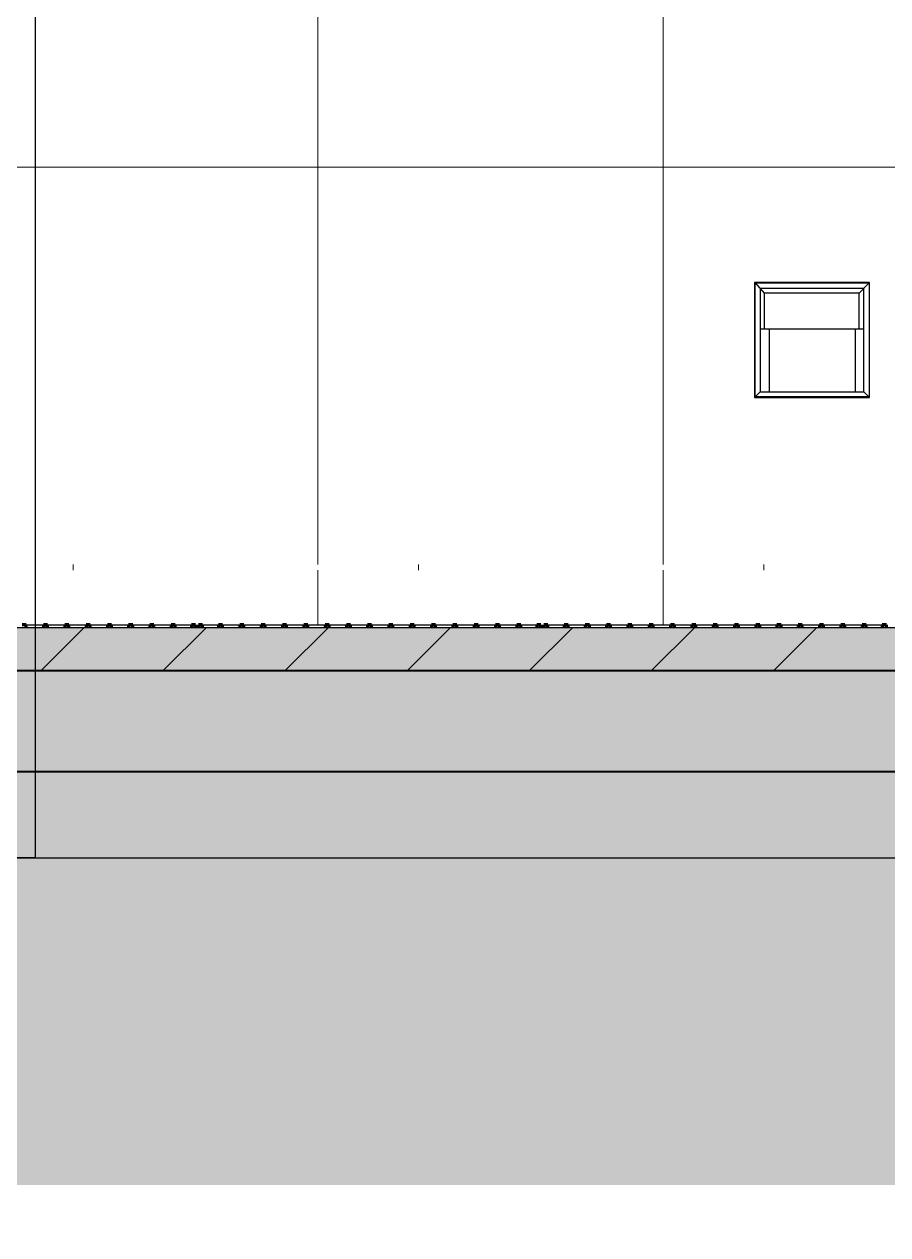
# Model space of a CAD drawing. Header units: millimetres. Extents: x 2519235 to 7246330, y 25937 to 201821.
# Drawn here: x 2963190 to 2964690, y 100135 to 102238 of the extents above; entities that cross this region are included whole.
import ezdxf
from ezdxf.xclip import XClip

# ---------------------------------------------------------------- set-up
doc = ezdxf.new("R2010")
doc.units = ezdxf.units.MM
doc.header["$XCLIPFRAME"] = 0
doc.set_wipeout_variables(frame=1)
doc.linetypes.add('TA_GL_000.90000', pattern=[2.475, 0.9, -0.225, 0.225, -0.225, 0.9])
for name, color, linetype in [('000 - 0_HIDE_OBJ_FRAMING_DEF_SUB_1', 7, 'Continuous'), ('000 - 0_SYM_DWG_GRIDLINE_MAIN_COLOR_251', 7, 'Continuous'), ('000 - CONCRETE_COL_CUT_COLOR_1', 7, 'Continuous'), ('000 - CONCRETE_COL_CUT_COLOR_3', 7, 'Continuous'), ('000 - CONCRETE_COL_CUT_COLOR_5', 7, 'Continuous'), ('000 - CONCRETE_COL_HATCH_', 7, 'Continuous'), ('000 - CONCRETE_COL_WIPEOUT_', 7, 'Continuous'), ('_งานโครงสร้าง', 7, 'Continuous')]:
    doc.layers.add(name, color=color, linetype=linetype)
doc.layers.add('A-DETL', color=7, linetype='Continuous', lineweight=70)
doc.layers.add('E-LITE-EQPM', color=7, linetype='Continuous', lineweight=9)
doc.layers.get('A-DETL').off()
doc.styles.add('TA', font='', dxfattribs={"height": 4.5})
doc.styles.get('TA').set_extended_font_data('Cordia New')

# ---------------------------------------------------------------- blocks, each defined once
blk = doc.blocks.new('DPA_Drainage Gutter_Landscape PP17_REV B - DPA_Drainage Gutter_Landscape PP17_REV B-36085527-ENTRANCE 1 - ELEVATION 1')
at = {"layer": '000 - 0_HIDE_OBJ_FRAMING_DEF_SUB_1', "color": 7, "lineweight": 70}
for p, q in [((3009177.3, 101195), (3009170.3, 101195)), ((3009177.3, 101190), (3009177.3, 101195)), ((3009214.3, 101195), (3009207.3, 101195)), ((3009207.3, 101195), (3009207.3, 101190)), ((3009214.3, 101190), (3009214.3, 101195)), ((3009251.3, 101195), (3009244.3, 101195)), ((3009244.3, 101195), (3009244.3, 101190)), ((3009251.3, 101190), (3009251.3, 101195)), ((3009288.3, 101195), (3009281.3, 101195)), ((3009281.3, 101195), (3009281.3, 101190)), ((3009288.3, 101190), (3009288.3, 101195)), ((3009325.3, 101195), (3009318.3, 101195)), ((3009318.3, 101195), (3009318.3, 101190)), ((3009325.3, 101190), (3009325.3, 101195)), ((3009362.3, 101195), (3009355.3, 101195)), ((3009355.3, 101195), (3009355.3, 101190)), ((3009362.3, 101190), (3009362.3, 101195)), ((3009399.3, 101195), (3009392.3, 101195)), ((3009392.3, 101195), (3009392.3, 101190)), ((3009399.3, 101190), (3009399.3, 101195)), ((3009436.3, 101195), (3009429.3, 101195)), ((3009429.3, 101195), (3009429.3, 101190)), ((3009436.3, 101190), (3009436.3, 101195)), ((3009471.3, 101195), (3009464.3, 101195)), ((3009464.3, 101195), (3009464.3, 101190)), ((3009471.3, 101190), (3009471.3, 101195)), ((3009483.5, 101195), (3009476.5, 101195)), ((3009476.5, 101195), (3009476.5, 101190)), ((3009483.5, 101190), (3009483.5, 101195)), ((3009518.5, 101195), (3009511.5, 101195)), ((3009511.5, 101195), (3009511.5, 101190)), ((3009518.5, 101190), (3009518.5, 101195)), ((3009555.5, 101195), (3009548.5, 101195)), ((3009548.5, 101195), (3009548.5, 101190)), ((3009555.5, 101190), (3009555.5, 101195)), ((3009592.5, 101195), (3009585.5, 101195)), ((3009585.5, 101195), (3009585.5, 101190)), ((3009592.5, 101190), (3009592.5, 101195)), ((3009629.5, 101195), (3009622.5, 101195)), ((3009622.5, 101195), (3009622.5, 101190)), ((3009629.5, 101190), (3009629.5, 101195)), ((3009666.5, 101195), (3009659.5, 101195)), ((3009659.5, 101195), (3009659.5, 101190)), ((3009666.5, 101190), (3009666.5, 101195)), ((3009703.5, 101195), (3009696.5, 101195)), ((3009696.5, 101195), (3009696.5, 101190)), ((3009703.5, 101190), (3009703.5, 101195)), ((3009740.5, 101195), (3009733.5, 101195)), ((3009733.5, 101195), (3009733.5, 101190)), ((3009740.5, 101190), (3009740.5, 101195)), ((3009777.5, 101195), (3009770.5, 101195)), ((3009770.5, 101195), (3009770.5, 101190)), ((3009777.5, 101190), (3009777.5, 101195)), ((3009814.5, 101195), (3009807.5, 101195)), ((3009807.5, 101195), (3009807.5, 101190)), ((3009814.5, 101190), (3009814.5, 101195)), ((3009851.5, 101195), (3009844.5, 101195)), ((3009844.5, 101195), (3009844.5, 101190)), ((3009851.5, 101190), (3009851.5, 101195)), ((3009888.5, 101195), (3009881.5, 101195)), ((3009881.5, 101195), (3009881.5, 101190)), ((3009888.5, 101190), (3009888.5, 101195)), ((3009925.5, 101195), (3009918.5, 101195)), ((3009918.5, 101195), (3009918.5, 101190)), ((3009925.5, 101190), (3009925.5, 101195)), ((3009962.5, 101195), (3009955.5, 101195)), ((3009955.5, 101195), (3009955.5, 101190)), ((3009962.5, 101190), (3009962.5, 101195)), ((3009999.5, 101195), (3009992.5, 101195)), ((3009992.5, 101195), (3009992.5, 101190)), ((3009999.5, 101190), (3009999.5, 101195)), ((3010036.5, 101195), (3010029.5, 101195)), ((3010029.5, 101195), (3010029.5, 101190)), ((3010036.5, 101190), (3010036.5, 101195)), ((3010071.5, 101195), (3010064.5, 101195)), ((3010064.5, 101195), (3010064.5, 101190)), ((3010071.5, 101190), (3010071.5, 101195)), ((3010083.7, 101195), (3010076.7, 101195)), ((3010076.7, 101195), (3010076.7, 101190)), ((3010083.7, 101190), (3010083.7, 101195)), ((3010118.7, 101195), (3010111.7, 101195)), ((3010111.7, 101195), (3010111.7, 101190)), ((3010118.7, 101190), (3010118.7, 101195)), ((3010155.7, 101195), (3010148.7, 101195)), ((3010148.7, 101195), (3010148.7, 101190)), ((3010155.7, 101190), (3010155.7, 101195)), ((3010192.7, 101195), (3010185.7, 101195)), ((3010185.7, 101195), (3010185.7, 101190)), ((3010192.7, 101190), (3010192.7, 101195)), ((3010229.7, 101195), (3010222.7, 101195)), ((3010222.7, 101195), (3010222.7, 101190)), ((3010229.7, 101190), (3010229.7, 101195)), ((3010266.7, 101195), (3010259.7, 101195)), ((3010259.7, 101195), (3010259.7, 101190)), ((3010266.7, 101190), (3010266.7, 101195)), ((3010303.7, 101195), (3010296.7, 101195)), ((3010296.7, 101195), (3010296.7, 101190)), ((3010303.7, 101190), (3010303.7, 101195)), ((3010340.7, 101195), (3010333.7, 101195)), ((3010333.7, 101195), (3010333.7, 101190)), ((3010340.7, 101190), (3010340.7, 101195)), ((3010377.7, 101195), (3010370.7, 101195)), ((3010370.7, 101195), (3010370.7, 101190)), ((3010377.7, 101190), (3010377.7, 101195)), ((3010414.7, 101195), (3010407.7, 101195)), ((3010407.7, 101195), (3010407.7, 101190)), ((3010414.7, 101190), (3010414.7, 101195)), ((3010451.7, 101195), (3010444.7, 101195)), ((3010444.7, 101195), (3010444.7, 101190)), ((3010451.7, 101190), (3010451.7, 101195)), ((3010488.7, 101195), (3010481.7, 101195)), ((3010481.7, 101195), (3010481.7, 101190)), ((3010488.7, 101190), (3010488.7, 101195)), ((3010525.7, 101195), (3010518.7, 101195)), ((3010518.7, 101195), (3010518.7, 101190)), ((3010525.7, 101190), (3010525.7, 101195)), ((3010562.7, 101195), (3010555.7, 101195)), ((3010555.7, 101195), (3010555.7, 101190)), ((3010562.7, 101190), (3010562.7, 101195)), ((3010599.7, 101195), (3010592.7, 101195)), ((3010592.7, 101195), (3010592.7, 101190)), ((3010599.7, 101190), (3010599.7, 101195)), ((3010636.7, 101195), (3010629.7, 101195)), ((3010629.7, 101195), (3010629.7, 101190)), ((3010636.7, 101190), (3010636.7, 101195)), ((3010671.7, 101195), (3010664.7, 101195)), ((3010664.7, 101195), (3010664.7, 101190)), ((3010671.7, 101190), (3010671.7, 101195))]:
    blk.add_line(p, q, dxfattribs=at)
at = {"layer": '000 - 0_HIDE_OBJ_FRAMING_DEF_SUB_1', "color": 7}
for p, q in [((3009177.3, 101195), (3009177.3, 101190)), ((3009177.3, 101195), (3009207.3, 101195)), ((3009207.3, 101190), (3009177.3, 101190)), ((3009207.3, 101190), (3009207.3, 101195)), ((3009214.3, 101195), (3009214.3, 101190)), ((3009214.3, 101195), (3009244.3, 101195)), ((3009244.3, 101190), (3009214.3, 101190)), ((3009244.3, 101195), (3009244.3, 101190)), ((3009251.3, 101195), (3009251.3, 101190)), ((3009251.3, 101195), (3009281.3, 101195)), ((3009281.3, 101190), (3009251.3, 101190)), ((3009281.3, 101190), (3009281.3, 101195)), ((3009288.3, 101195), (3009288.3, 101190)), ((3009288.3, 101195), (3009318.3, 101195)), ((3009318.3, 101190), (3009288.3, 101190)), ((3009318.3, 101195), (3009318.3, 101190)), ((3009325.3, 101195), (3009325.3, 101190)), ((3009325.3, 101195), (3009355.3, 101195)), ((3009355.3, 101190), (3009325.3, 101190)), ((3009355.3, 101190), (3009355.3, 101195)), ((3009362.3, 101195), (3009362.3, 101190)), ((3009362.3, 101195), (3009392.3, 101195)), ((3009392.3, 101190), (3009362.3, 101190)), ((3009392.3, 101195), (3009392.3, 101190)), ((3009399.3, 101195), (3009399.3, 101190)), ((3009399.3, 101195), (3009429.3, 101195)), ((3009429.3, 101190), (3009399.3, 101190)), ((3009429.3, 101190), (3009429.3, 101195)), ((3009436.3, 101195), (3009436.3, 101190)), ((3009436.3, 101195), (3009464.3, 101195)), ((3009464.3, 101190), (3009436.3, 101190)), ((3009464.3, 101195), (3009464.3, 101190)), ((3009483.5, 101190), (3009483.5, 101195)), ((3009483.5, 101195), (3009511.5, 101195)), ((3009511.5, 101190), (3009483.5, 101190)), ((3009511.5, 101195), (3009511.5, 101190)), ((3009518.5, 101190), (3009518.5, 101195)), ((3009518.5, 101195), (3009548.5, 101195)), ((3009548.5, 101190), (3009518.5, 101190)), ((3009548.5, 101195), (3009548.5, 101190)), ((3009555.5, 101195), (3009555.5, 101190)), ((3009555.5, 101195), (3009585.5, 101195)), ((3009585.5, 101190), (3009555.5, 101190)), ((3009585.5, 101195), (3009585.5, 101190)), ((3009592.5, 101190), (3009592.5, 101195)), ((3009592.5, 101195), (3009622.5, 101195)), ((3009622.5, 101190), (3009592.5, 101190)), ((3009622.5, 101195), (3009622.5, 101190)), ((3009629.5, 101195), (3009629.5, 101190)), ((3009629.5, 101195), (3009659.5, 101195)), ((3009659.5, 101190), (3009629.5, 101190)), ((3009659.5, 101195), (3009659.5, 101190)), ((3009666.5, 101190), (3009666.5, 101195)), ((3009666.5, 101195), (3009696.5, 101195)), ((3009696.5, 101190), (3009666.5, 101190)), ((3009696.5, 101195), (3009696.5, 101190)), ((3009703.5, 101195), (3009703.5, 101190)), ((3009703.5, 101195), (3009733.5, 101195)), ((3009733.5, 101190), (3009703.5, 101190)), ((3009733.5, 101195), (3009733.5, 101190)), ((3009740.5, 101190), (3009740.5, 101195)), ((3009740.5, 101195), (3009770.5, 101195)), ((3009770.5, 101190), (3009740.5, 101190)), ((3009770.5, 101195), (3009770.5, 101190)), ((3009777.5, 101195), (3009777.5, 101190)), ((3009777.5, 101195), (3009807.5, 101195)), ((3009807.5, 101190), (3009777.5, 101190)), ((3009807.5, 101190), (3009807.5, 101195)), ((3009814.5, 101195), (3009814.5, 101190)), ((3009814.5, 101195), (3009844.5, 101195)), ((3009844.5, 101190), (3009814.5, 101190)), ((3009844.5, 101195), (3009844.5, 101190)), ((3009851.5, 101195), (3009851.5, 101190)), ((3009851.5, 101195), (3009881.5, 101195)), ((3009881.5, 101190), (3009851.5, 101190)), ((3009881.5, 101190), (3009881.5, 101195)), ((3009888.5, 101195), (3009888.5, 101190)), ((3009888.5, 101195), (3009918.5, 101195)), ((3009918.5, 101190), (3009888.5, 101190)), ((3009918.5, 101195), (3009918.5, 101190)), ((3009925.5, 101195), (3009925.5, 101190)), ((3009925.5, 101195), (3009955.5, 101195)), ((3009955.5, 101190), (3009925.5, 101190)), ((3009955.5, 101190), (3009955.5, 101195)), ((3009962.5, 101195), (3009962.5, 101190)), ((3009962.5, 101195), (3009992.5, 101195)), ((3009992.5, 101190), (3009962.5, 101190)), ((3009992.5, 101195), (3009992.5, 101190)), ((3009999.5, 101195), (3009999.5, 101190)), ((3009999.5, 101195), (3010029.5, 101195)), ((3010029.5, 101190), (3009999.5, 101190)), ((3010029.5, 101190), (3010029.5, 101195)), ((3010036.5, 101195), (3010036.5, 101190)), ((3010036.5, 101195), (3010064.5, 101195)), ((3010064.5, 101190), (3010036.5, 101190)), ((3010064.5, 101195), (3010064.5, 101190)), ((3010083.7, 101190), (3010083.7, 101195)), ((3010083.7, 101195), (3010111.7, 101195)), ((3010111.7, 101190), (3010083.7, 101190)), ((3010111.7, 101195), (3010111.7, 101190)), ((3010118.7, 101190), (3010118.7, 101195)), ((3010118.7, 101195), (3010148.7, 101195)), ((3010148.7, 101190), (3010118.7, 101190)), ((3010148.7, 101195), (3010148.7, 101190)), ((3010155.7, 101195), (3010155.7, 101190)), ((3010155.7, 101195), (3010185.7, 101195)), ((3010185.7, 101190), (3010155.7, 101190)), ((3010185.7, 101195), (3010185.7, 101190)), ((3010192.7, 101190), (3010192.7, 101195)), ((3010192.7, 101195), (3010222.7, 101195)), ((3010222.7, 101190), (3010192.7, 101190)), ((3010222.7, 101195), (3010222.7, 101190)), ((3010229.7, 101195), (3010229.7, 101190)), ((3010229.7, 101195), (3010259.7, 101195)), ((3010259.7, 101190), (3010229.7, 101190)), ((3010259.7, 101195), (3010259.7, 101190)), ((3010266.7, 101190), (3010266.7, 101195)), ((3010266.7, 101195), (3010296.7, 101195)), ((3010296.7, 101190), (3010266.7, 101190)), ((3010296.7, 101195), (3010296.7, 101190)), ((3010303.7, 101195), (3010303.7, 101190)), ((3010303.7, 101195), (3010333.7, 101195)), ((3010333.7, 101190), (3010303.7, 101190)), ((3010333.7, 101195), (3010333.7, 101190)), ((3010340.7, 101190), (3010340.7, 101195)), ((3010340.7, 101195), (3010370.7, 101195)), ((3010370.7, 101190), (3010340.7, 101190)), ((3010370.7, 101195), (3010370.7, 101190)), ((3010377.7, 101195), (3010377.7, 101190)), ((3010377.7, 101195), (3010407.7, 101195)), ((3010407.7, 101190), (3010377.7, 101190)), ((3010407.7, 101190), (3010407.7, 101195)), ((3010414.7, 101195), (3010414.7, 101190)), ((3010414.7, 101195), (3010444.7, 101195)), ((3010444.7, 101190), (3010414.7, 101190)), ((3010444.7, 101195), (3010444.7, 101190)), ((3010451.7, 101195), (3010451.7, 101190)), ((3010451.7, 101195), (3010481.7, 101195)), ((3010481.7, 101190), (3010451.7, 101190)), ((3010481.7, 101190), (3010481.7, 101195)), ((3010488.7, 101195), (3010488.7, 101190)), ((3010488.7, 101195), (3010518.7, 101195)), ((3010518.7, 101190), (3010488.7, 101190)), ((3010518.7, 101195), (3010518.7, 101190)), ((3010525.7, 101195), (3010525.7, 101190)), ((3010525.7, 101195), (3010555.7, 101195)), ((3010555.7, 101190), (3010525.7, 101190)), ((3010555.7, 101190), (3010555.7, 101195)), ((3010562.7, 101195), (3010562.7, 101190)), ((3010562.7, 101195), (3010592.7, 101195)), ((3010592.7, 101190), (3010562.7, 101190)), ((3010592.7, 101195), (3010592.7, 101190)), ((3010599.7, 101195), (3010599.7, 101190)), ((3010599.7, 101195), (3010629.7, 101195)), ((3010629.7, 101190), (3010599.7, 101190)), ((3010629.7, 101190), (3010629.7, 101195)), ((3010636.7, 101195), (3010636.7, 101190)), ((3010636.7, 101195), (3010664.7, 101195)), ((3010664.7, 101190), (3010636.7, 101190)), ((3010664.7, 101195), (3010664.7, 101190))]:
    blk.add_line(p, q, dxfattribs=at)
blk = doc.blocks.new('DPA_LIGHTING_WALL MOUNT_WLL711 1 - 10W LED_use_-35905488-ENTRANCE 1 - ELEVATION 1')
at = {"layer": '000 - 0_HIDE_OBJ_FRAMING_DEF_SUB_1', "color": 7}
for p, q in [((2983642.6, 101790), (2983442.6, 101790)), ((2983442.6, 101790), (2983442.6, 101590)), ((2983443.6, 101789), (2983459.7, 101771)), ((2983443.6, 101789), (2983641.6, 101789)), ((2983443.6, 101591), (2983443.6, 101789)), ((2983624.7, 101771), (2983641.6, 101789)), ((2983641.6, 101789), (2983641.6, 101591)), ((2983642.6, 101590), (2983642.6, 101790)), ((2983452.6, 101780), (2983632.6, 101780)), ((2983452.6, 101780), (2983452.6, 101600)), ((2983624.7, 101771), (2983459.7, 101771)), ((2983459.7, 101771), (2983459.7, 101709.4)), ((2983624.7, 101709.4), (2983624.7, 101771)), ((2983632.6, 101600), (2983632.6, 101780)), ((2983452.6, 101709.4), (2983632.6, 101709.4)), ((2983468.3, 101709.4), (2983468.3, 101600)), ((2983618.1, 101600), (2983618.1, 101709.4)), ((2983442.6, 101590), (2983452.6, 101600)), ((2983452.6, 101600), (2983632.6, 101600)), ((2983642.6, 101590), (2983632.6, 101600)), ((2983442.6, 101590), (2983642.6, 101590)), ((2983641.6, 101591), (2983443.6, 101591))]:
    blk.add_line(p, q, dxfattribs=at)
blk = doc.blocks.new('*U1049')
at = {"layer": '000 - CONCRETE_COL_HATCH_'}
h = blk.add_hatch(dxfattribs=at)
h.set_pattern_fill('ANSI31', scale=0.25)
h.set_pattern_definition([(45, (1983745.8844, -850006.8257), (-0.56126600757, 0.56126600757), [])])
h.paths.add_polyline_path([(0, 0), (0, -75), (15426.4, -75), (15833.7, -75), (44374.7, -75), (44374.7, 0)])
at = {"layer": '000 - CONCRETE_COL_CUT_COLOR_1', "color": 7}
for points in [[(0, -75), (15426.4, -75), (15833.7, -75), (44374.7, -75)], [(44374.7, 0), (0, 0)]]:
    blk.add_lwpolyline(points, dxfattribs=at)
blk = doc.blocks.new('*U1051')
at = {"layer": '000 - CONCRETE_COL_HATCH_'}
h = blk.add_hatch(dxfattribs=at)
h.set_pattern_fill('EARTH', scale=0.5, angle=45)
h.set_pattern_definition([(45, (88751.0504, -816679.242), (0, 4.49012806), [3.175, -3.175]), (45, (88750.2085, -816678.4), (0, 4.49012806), [3.175, -3.175]), (45, (88749.3666, -816677.558), (0, 4.49012806), [3.175, -3.175]), (135, (88749.3666, -816676.997), (-4.49012806, 0), [3.175, -3.175]), (135, (88750.2085, -816676.155), (-4.49012806, 0), [3.175, -3.175]), (135, (88751.0504, -816675.313), (-4.49012806, 0), [3.175, -3.175])])
h.paths.add_polyline_path([(0, 0), (44375.5, 0), (44375.5, 718), (0, 718)])
blk = doc.blocks.new('*U1679')
at = {"layer": '000 - CONCRETE_COL_HATCH_'}
h = blk.add_hatch(dxfattribs=at)
h.set_pattern_fill('AR-CONC', scale=0.04)
h.set_pattern_definition([(50, (362366.6603, -853071.7804), (7.28738676, -0.63756342), [0.762, -8.382]), (355, (362366.66, -853071.7804), (-1.40973686, 7.64227381), [0.6096, -6.705623367]), (100.4514447, (362367.2676, -853071.8336), (5.877649884, 7.004710076), [0.64760035, -7.123609784]), (46.1842, (362366.66, -853069.748), (10.84316164, -1.68169312), [1.143, -12.573]), (96.6355576, (362367.564, -853069.889), (9.49616536, 9.89704498), [0.97140093, -10.68542433]), (351.1841512, (362366.66, -853069.748), (9.49616536, 9.89704498), [0.91439868, -10.05838928]), (21, (362367.6763, -853070.2564), (6.06457565, -4.090607927), [0.762, -8.382]), (326, (362367.676, -853070.2564), (2.472081134, 7.367518645), [0.6096, -6.7056]), (71.451445, (362368.182, -853070.597), (8.53665677, 3.276910755), [0.64760035, -7.123597504]), (37.5, (362366.6603, -853071.7804), (0.12354413, 3.382201555), [0, -6.62432, 0, -6.8072, 0, -6.731]), (7.5, (362366.6603, -853071.7804), (2.6727865, 4.007222993), [0, -3.88112, 0, -6.47192, 0, -2.5654]), (327.5, (362364.3947, -853071.7804), (5.423623807, -0.22914976), [0, -2.54, 0, -7.9248, 0, -10.5156]), (317.5, (362363.3787, -853071.7804), (5.925167255, 1.017059641), [0, -3.302, 0, -5.26288, 0, -7.4676])])
h.paths.add_polyline_path([(0, 0), (0, -893), (320, -893), (347.6, -893), (347.6, -175), (44723.1, -175), (44723.1, -893), (45073.5, -893), (45073.1, -25), (45023.1, -25), (45023.1, 375), (44723.1, 375), (44723.1, 0), (347.6, 0), (347.6, 375), (47.6, 375), (47.6, 0)])
at = {"layer": '000 - CONCRETE_COL_CUT_COLOR_1', "color": 7, "lineweight": -2}
for points in [[(347.6, -175), (44723.1, -175)], [(44723.1, 0), (347.6, 0)]]:
    blk.add_lwpolyline(points, dxfattribs=at)
blk = doc.blocks.new('W-1-PP17-ENT1_REV02_20260415-155428_PP17_ENT1_EX_ELE1')
at = {"layer": '000 - 0_HIDE_OBJ_FRAMING_DEF_SUB_1', "lineweight": 9}
h = blk.add_hatch(dxfattribs=at)
h.set_pattern_fill('FP_15', style=0, pattern_type=2)
h.set_pattern_definition([(90, (3899.84, 101390), (-600, 4e-14), [])])
h.paths.add_polyline_path([(8850.6, 101990), (11360.1, 101990), (11360.1, 102290), (5099.8, 102290), (5099.8, 102190), (5079.9, 102189.7), (5079.9, 101990), (8647, 101990)])
h.paths.add_polyline_path([(11781.4, 101990), (11781.4, 102290), (11510.1, 102290), (11510.1, 101990), (11701.6, 101990)])
h = blk.add_hatch(dxfattribs=at)
h.set_pattern_fill('FP_3', style=0, pattern_type=2)
h.set_pattern_definition([(90, (-17700.16, 101300), (-600, 4e-14), [])])
h.paths.add_polyline_path([(-14272.3, 101190), (-14272.3, 101195), (-13677.3, 101195), (-13677.3, 101190), (-13672.1, 101190), (-13672.1, 101195), (-13077.1, 101195), (-13077.1, 101190), (-13072, 101190), (-13072, 101195), (-12477, 101195), (-12477, 101190), (-12471.8, 101190), (-12471.8, 101195), (-11876.8, 101195), (-11876.8, 101190), (-11871.7, 101190), (-11871.7, 101195), (-11276.7, 101195), (-11276.7, 101190), (-11271.5, 101190), (-11271.5, 101195), (-10676.5, 101195), (-10676.5, 101190), (-10671.4, 101190), (-10671.4, 101195), (-10076.4, 101195), (-10076.4, 101190), (-10071.2, 101190), (-10071.2, 101195), (-9476.2, 101195), (-9476.2, 101190), (-9471.1, 101190), (-9471.1, 101195), (-8876.1, 101195), (-8876.1, 101190), (-8870.9, 101190), (-8870.9, 101195), (-8275.9, 101195), (-8275.9, 101190), (-8270.7, 101190), (-8270.7, 101195), (-7675.7, 101195), (-7675.7, 101190), (-7670.6, 101190), (-7670.6, 101195), (-7075.6, 101195), (-7075.6, 101190), (-7070.4, 101190), (-7070.4, 101195), (-6475.4, 101195), (-6475.4, 101190), (-6470.3, 101190), (-6470.3, 101195), (-5875.3, 101195), (-5875.3, 101190), (-5870.1, 101190), (-5870.1, 101195), (-5275.1, 101195), (-5275.1, 101190), (-5270, 101190), (-5270, 101195), (-4675, 101195), (-4675, 101190), (-4669.8, 101190), (-4669.8, 101195), (-4074.8, 101195), (-4074.8, 101190), (-4069.7, 101190), (-4069.7, 101195), (-3474.7, 101195), (-3474.7, 101190), (-3469.5, 101190), (-3469.5, 101195), (-2874.5, 101195), (-2874.5, 101190), (-2869.4, 101190), (-2869.4, 101195), (-2274.4, 101195), (-2274.4, 101190), (-2269.2, 101190), (-2269.2, 101195), (-1674.2, 101195), (-1674.2, 101190), (-1669, 101190), (-1669, 101195), (-1074, 101195), (-1074, 101190), (-1068.9, 101190), (-1068.9, 101195), (-473.9, 101195), (-473.9, 101190), (-468.7, 101190), (-468.7, 101195), (126.3, 101195), (126.3, 101190), (131.4, 101190), (131.4, 101195), (726.4, 101195), (726.4, 101190), (731.6, 101190), (731.6, 101195), (1326.6, 101195), (1326.6, 101190), (1331.7, 101190), (1331.7, 101195), (1926.7, 101195), (1927, 101190), (1931.9, 101190), (1931.9, 101195), (2526.9, 101195), (2526.9, 101190), (2532, 101190), (2532, 101195), (3127, 101195), (3127, 101190), (3132.2, 101190), (3132.2, 101195), (3727.2, 101195), (3727.2, 101190), (3732.4, 101190), (3732.4, 101195), (4327.4, 101195), (4327.4, 101190), (4332.5, 101190), (4332.5, 101195), (4927.5, 101195), (4927.5, 101190), (4932.7, 101190), (4932.7, 101195), (5527.7, 101195), (5527.7, 101190), (5532.8, 101190), (5532.8, 101195), (6127.8, 101195), (6127.8, 101190), (6133, 101190), (6133, 101195), (6728, 101195), (6728, 101190), (6733.1, 101190), (6733.1, 101195), (6994.4, 101195), (6994.4, 101290), (-18050.2, 101290), (-18050.2, 101195), (-17878.4, 101195), (-17878.4, 101190), (-17873.2, 101190), (-17873.2, 101195), (-17278.2, 101195), (-17278.2, 101190), (-17273.1, 101190), (-17273.1, 101195), (-16678.1, 101195), (-16678.1, 101190), (-16672.9, 101190), (-16672.9, 101195), (-16077.9, 101195), (-16077.9, 101190), (-16072.8, 101190), (-16072.8, 101195), (-15477.8, 101195), (-15477.8, 101190), (-15472.6, 101190), (-15472.6, 101195), (-14877.6, 101195), (-14877.6, 101190), (-14872.5, 101190), (-14872.5, 101195), (-14277.5, 101195), (-14277.5, 101190)])
h.paths.add_polyline_path([(11534.4, 101190), (11534.4, 101195), (11556.3, 101195), (11556.3, 101290), (11510.1, 101289.7), (11510.1, 101195), (11529.2, 101195), (11529.2, 101190)])
h.paths.add_polyline_path([(7328.1, 101190), (7333.3, 101190), (7333.3, 101195), (7928.3, 101195), (7928.3, 101190), (7933.4, 101190), (7933.4, 101195), (8528.4, 101195), (8528.4, 101190), (8533.6, 101190), (8533.6, 101195), (9128.6, 101195), (9128.6, 101190), (9133.7, 101190), (9133.7, 101195), (9728.7, 101195), (9728.7, 101190), (9733.9, 101190), (9733.9, 101195), (10328.9, 101195), (10328.9, 101190), (10334.1, 101190), (10334.1, 101195), (10929.1, 101195), (10929.1, 101190), (10934.2, 101190), (10934.2, 101195), (11360.1, 101195), (11360.1, 101290), (7294.4, 101290), (7294.4, 101195), (7328.1, 101195)])
h.paths.add_polyline_path([(-13549.5, 101300), (11360.1, 101300), (11360.1, 101990), (7304.8, 101990), (7304.8, 101680), (7094.8, 101680), (7094.8, 101990), (-8932.7, 101990), (-8932.7, 101680), (-9142.7, 101680), (-9142.7, 101990), (-18050.2, 101990), (-18050.2, 101300), (-13550.2, 101300)])
h.paths.add_polyline_path([(11556.3, 101300), (11556.3, 101990), (11510.1, 101988.9), (11510.1, 101300)])
at = {"layer": '000 - 0_HIDE_OBJ_FRAMING_DEF_SUB_1', "lineweight": 25}
h = blk.add_hatch(dxfattribs=at)
h.set_pattern_fill('FP_20', style=0, pattern_type=2)
h.set_pattern_definition([(50, (230.58, 4e-11), (364.3679, -31.8783), [38.1, -419.1]), (355, (230.6, 4e-11), (-70.4859, 382.1133), [30.48, -335.28]), (100.451, (260.95, -2.66), (293.885, 350.2334), [32.38, -356.18]), (46.184, (230.6, 101.6), (542.1585, -84.0858), [57.15, -628.65]), (96.636, (275.76, 94.6), (474.805, 494.8554), [48.57, -534.27]), (351.184, (230.6, 101.6), (474.8102, 494.85), [45.72, -502.92]), (21, (281.38, 76.2), (303.2285, -204.5305), [38.1, -419.1]), (326, (281.4, 76.2), (123.6039, 368.376), [30.48, -335.28]), (71.451, (306.65, 59.16), (426.8341, 163.8427), [32.38, -356.18]), (37.5, (230.58, 4e-11), (6.17665, 169.11015), [16.764, -314.452, 16.764, -323.596, -336.55]), (37.5, (230.58, 4e-11), (6.17665, 169.11015), [-671.576, 16.764, -319.786]), (7.5, (230.58, 4e-11), (133.63888, 200.3615), [16.764, -177.292, 16.764, -306.832, -128.27]), (7.5, (230.58, 4e-11), (133.63888, 200.3615), [-517.652, 16.764, -111.506]), (327.5, (117.3, 4e-11), (271.18182, -11.45836), [16.764, -110.236, 16.764, -379.476, -525.78]), (327.5, (117.3, 4e-11), (271.18182, -11.45836), [-523.24, 16.764, -509.016]), (317.5, (66.5, 4e-11), (296.2585, 50.85285), [16.764, -148.336, 16.764, -246.38, -373.38]), (317.5, (66.5, 4e-11), (296.2585, 50.85285), [-428.244, 16.764, -356.616])])
h.paths.add_polyline_path([(-20424, 100222), (-20424, 100940), (23951.5, 100940), (23951.5, 100222), (24301.9, 100222), (24301.5, 101090), (24251.5, 101090), (24251.5, 101490), (23951.5, 101490), (23951.5, 101115), (-20424, 101115), (-20424, 101490), (-20724, 101490), (-20724, 101115), (-20771.6, 101115), (-20771.6, 100222), (-20451.6, 100222)])
at = {"layer": '000 - 0_HIDE_OBJ_FRAMING_DEF_SUB_1', "lineweight": 9}
h = blk.add_hatch(dxfattribs=at)
h.set_pattern_fill('FP_2', style=0, pattern_type=2)
h.set_pattern_definition([(90, (-18125.16, 100940), (-600, 4e-14), [])])
h.paths.add_polyline_path([(-18029.6, 101290), (11360.1, 101290), (11360.1, 101300), (-18050.2, 101300), (-18050.2, 101290)])
h.paths.add_polyline_path([(11556.3, 101290), (11569, 101290.1), (11569, 101300), (11510.1, 101300), (11510.1, 101290)])
h = blk.add_hatch(dxfattribs=at)
h.set_pattern_fill('FP_14', style=0, pattern_type=2)
h.set_pattern_definition([(45, (230.58, 4e-11), (-106.06602, 106.06602), [])])
h.paths.add_polyline_path([(-4589.5, 101115), (23951.5, 101115), (23951.5, 101190), (-20423.2, 101190), (-20423.2, 101115), (-4996.7, 101115)])
at = {"color": 7}
for points in [[(-20771.6, 101115), (-20771.6, 100222), (-20451.6, 100222), (-20424, 100222), (-20424, 100940), (23951.5, 100940), (23951.5, 100222), (24301.9, 100222), (24301.5, 101090), (24251.5, 101090), (24251.5, 101490), (23951.5, 101490), (23951.5, 101115), (-20424, 101115), (-20424, 101490), (-20724, 101490), (-20724, 101115)], [(-20423.2, 101190), (-20423.2, 101115), (-4996.7, 101115), (-4589.5, 101115), (23951.5, 101115), (23951.5, 101190)]]:
    blk.add_lwpolyline(points, close=True, dxfattribs=at)
at = {"layer": '000 - 0_HIDE_OBJ_FRAMING_DEF_SUB_1', "color": 7, "lineweight": 9}
for p, q in [((-10050.2, 101990), (11360.1, 101990)), ((11360.1, 101990), (5079.9, 101990))]:
    blk.add_line(p, q, dxfattribs=at)
at = {"layer": 'A-DETL', "color": 7}
blk.add_blockref('DPA_Drainage Gutter_Landscape PP17_REV B - DPA_Drainage Gutter_Landscape PP17_REV B-36085527-ENTRANCE 1 - ELEVATION 1', (-3000942.9, 0), dxfattribs=at)
at = {"layer": 'E-LITE-EQPM', "color": 7}
blk.add_blockref('DPA_LIGHTING_WALL MOUNT_WLL711 1 - 10W LED_use_-35905488-ENTRANCE 1 - ELEVATION 1', (-2973942.9, 0), dxfattribs=at)
at = {"color": 7}
blk.add_blockref('*U1051', (-20424, 100222), dxfattribs=at)
at = {"layer": '000 - CONCRETE_COL_CUT_COLOR_3', "color": 7}
blk.add_blockref('*U1049', (-20423.2, 101190), dxfattribs=at)
at = {"layer": '000 - CONCRETE_COL_CUT_COLOR_5', "color": 7, "lineweight": 40}
blk.add_blockref('*U1679', (-20771.6, 101115), dxfattribs=at)
blk = doc.blocks.new('*U1068')
at = {"layer": '000 - 0_SYM_DWG_GRIDLINE_MAIN_COLOR_251', "color": 7, "linetype": 'ByBlock', "ltscale": 5}
blk.add_line((20, 0), (-878, 0), dxfattribs=at)
at = {"color": 7, "style": 'TA', "flags": 1}
blk.add_attdef('LOCATION', (6, -6), '', height=4.5, rotation=270, dxfattribs=at)
blk = doc.blocks.new('W-1-PP17-ENT1_REV02_20260415-160509_PP17_ENT1_ELE1_DIMS_1')
at = {"layer": '000 - 0_SYM_DWG_GRIDLINE_MAIN_COLOR_251', "color": 7, "linetype": 'TA_GL_000.90000', "xscale": 50, "yscale": 50, "zscale": 50, "rotation": 180}
blk.add_blockref('*U1068', (-24600, 100940), dxfattribs=at)
blk = doc.blocks.new('W-1-PP17-ENT1_REV02_20260415-160712_PP17_ENT1_SE_ELE1')
at = {"layer": '_งานโครงสร้าง', "color": 7}
blk.add_line((8250, 114690), (8250, 100790), dxfattribs=at)
at = {"layer": '_งานโครงสร้าง', "color": 7, "extrusion": (-1.22465e-16, 1, 0)}
for p, q in [((8239.8, 100790), (7959.8, 100790)), ((8249.8, 100790), (8239.8, 100790))]:
    blk.add_line(p, q, dxfattribs=at)
at = {"layer": 'Defpoints', "color": 7}
blk.add_lwpolyline([(-19925, 100790), (19163.1, 100790), (19163.1, 98830), (-19925, 98830)], close=True, dxfattribs=at)

msp = doc.modelspace()

# ---------------------------------------------------------------- block references
at = {"color": 7}
ref = msp.add_blockref('W-1-PP17-ENT1_REV02_20260415-155428_PP17_ENT1_EX_ELE1', (2954959.159, 0), dxfattribs=at)
XClip(ref).set_block_clipping_path([(-5363.4704232938, 96626.6495575323), (20426.4039006853, 118826.6489075041)])

# ---------------------------------------------------------------- next in the draw order: block references
ref = msp.add_blockref('W-1-PP17-ENT1_REV02_20260415-160509_PP17_ENT1_ELE1_DIMS_1', (2954959.159, 0), dxfattribs=at)
XClip(ref).set_block_clipping_path([(-4660.891537529, 96626.6495575321), (20426.4039006853, 118826.6489075039)])
ref = msp.add_blockref('W-1-PP17-ENT1_REV02_20260415-160712_PP17_ENT1_SE_ELE1', (2954959.159, 0), dxfattribs=at)
XClip(ref).set_block_clipping_path([(-5363.4704232886, 96626.6495575321), (20426.4039006853, 118826.6489075039)])

doc.saveas('drawing.dxf')
